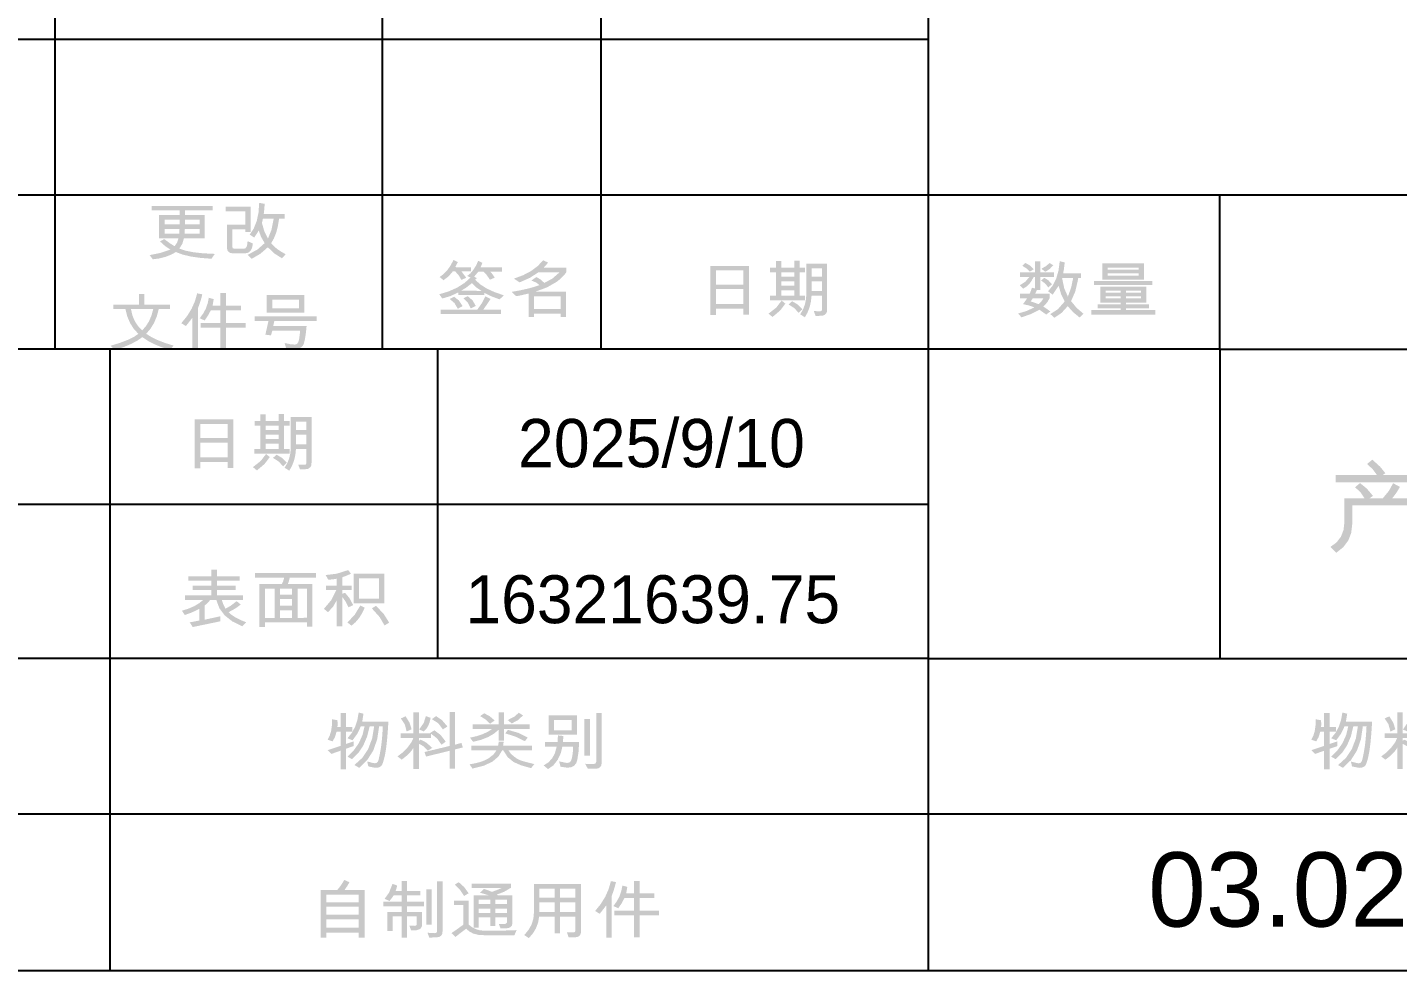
# Model space of a CAD drawing. Extents: x 3 to 592, y 5 to 207.
# Drawn here: x 197.23 to 234.85, y 5.22 to 31.13 of the extents above; entities that cross this region are included whole.
import ezdxf

# ---------------------------------------------------------------- set-up
doc = ezdxf.new("R2010")
doc.units = 0
doc.layers.get('0').update_dxf_attribs({"linetype": 'CONTINUOUS'})

msp = doc.modelspace()

# ---------------------------------------------------------------- hatches: boundary and pattern name
h = msp.add_hatch(color=7)
h.paths.add_polyline_path([(202.375818, 24.911842), (202.284316, 24.778448), (201.978908, 24.801702), (201.714221, 24.840046), (201.490256, 24.89348), (201.307011, 24.962003), (201.162627, 24.884798), (201.008941, 24.82599), (200.845954, 24.785579), (200.673665, 24.763565), (200.58547, 24.87932), (200.883471, 24.938576), (201.155427, 25.030904), (201.010182, 25.128056), (200.871551, 25.252493), (200.985101, 25.319741), (201.140131, 25.205226), (201.271182, 25.122957), (201.338637, 25.221694), (201.37922, 25.340687), (200.846746, 25.340687), (200.846746, 25.981751), (201.407883, 25.981751), (201.407883, 26.104672), (200.642797, 26.104672), (200.642797, 26.230349), (202.31353, 26.230349), (202.31353, 26.104672), (201.557263, 26.104672), (201.557263, 25.981751), (202.099107, 25.981751), (202.099107, 25.340687), (201.527497, 25.340687), (201.482711, 25.187036), (201.400718, 25.057363), (201.56827, 25.000519), (201.786568, 24.957317), (202.055716, 24.927758)])
h.paths.add_polyline_path([(201.958548, 25.725987), (201.958548, 25.855523), (201.557263, 25.855523), (201.557263, 25.725987)])
h.paths.add_polyline_path([(201.407883, 25.725987), (201.407883, 25.855523), (200.994472, 25.855523), (200.994472, 25.725987)])
h.paths.add_polyline_path([(201.958548, 25.466365), (201.958548, 25.599759), (201.553404, 25.599759), (201.543482, 25.466365)])
h.paths.add_polyline_path([(201.40623, 25.599759), (200.994472, 25.599759), (200.994472, 25.466365), (201.398513, 25.466365)])
h = msp.add_hatch(color=7)
h.paths.add_polyline_path([(204.321424, 24.903023), (204.220552, 24.790575), (204.0155, 24.920661), (203.831945, 25.093743), (203.626066, 24.915838), (203.385461, 24.775141), (203.28073, 24.885935), (203.550274, 25.035039), (203.743751, 25.207293), (203.644945, 25.379548), (203.581694, 25.55511), (203.515892, 25.447761), (203.456016, 25.361082), (203.333095, 25.442111), (203.444923, 25.610766), (203.525745, 25.81239), (203.575561, 26.04688), (203.594371, 26.314134), (203.742097, 26.287675), (203.737963, 26.172265), (203.718946, 26.006004), (204.29662, 26.006004), (204.29662, 25.880327), (204.140075, 25.880327), (204.108552, 25.678479), (204.06194, 25.498748), (204.000238, 25.341135), (203.923447, 25.20564), (203.992297, 25.127815), (204.081508, 25.051437), (204.191183, 24.976506)])
h.paths.add_polyline_path([(203.992349, 25.880327), (203.696898, 25.880327), (203.669888, 25.760162), (203.73693, 25.524862), (203.83415, 25.331317), (203.931233, 25.570682)])
h.paths.add_polyline_path([(203.42129, 25.195718), (203.397519, 25.078197), (203.354317, 24.994318), (203.291685, 24.944028), (203.209623, 24.927276), (202.865114, 24.927276), (202.801862, 24.937198), (202.752666, 24.966964), (202.720695, 25.012577), (202.710222, 25.070592), (202.710222, 25.18304), (202.708569, 25.71386), (203.211277, 25.71386), (203.211277, 26.085379), (202.671086, 26.085379), (202.671086, 26.212159), (203.36231, 26.212159), (203.36231, 25.513218), (203.211277, 25.513218), (203.211277, 25.587081), (202.857948, 25.587081), (202.857948, 25.095397), (202.872004, 25.064391), (202.914172, 25.054056), (203.169936, 25.054056), (203.215824, 25.066044), (203.246003, 25.102011), (203.264469, 25.16609), (203.27632, 25.262415)])
h = msp.add_hatch(color=7)
h.paths.add_polyline_path([(209.409819, 24.43162), (209.150197, 24.428312), (209.278079, 24.256884), (209.147441, 24.196251), (209.077712, 24.315175), (208.978218, 24.429966), (208.909867, 24.429966), (208.796317, 24.293885), (208.654654, 24.189636), (208.549372, 24.275626), (208.663379, 24.363458), (208.764829, 24.471445), (208.853772, 24.599482), (208.930262, 24.747466), (209.050427, 24.687383), (208.976564, 24.547375), (209.409819, 24.544068)])
h.paths.add_polyline_path([(210.31271, 23.77402), (210.194199, 23.662123), (209.977916, 23.743083), (209.773621, 23.843473), (209.775275, 23.780083), (209.062554, 23.780083), (209.062554, 23.852844), (208.844962, 23.752453), (208.621582, 23.686377), (208.537797, 23.802132), (208.801028, 23.88254), (209.031755, 23.985686), (209.229925, 24.11157), (209.395488, 24.260192), (209.309498, 24.307045), (209.395591, 24.380115), (209.474449, 24.47365), (209.546073, 24.587648), (209.610462, 24.72211), (209.722358, 24.664784), (209.671647, 24.539107), (210.257037, 24.539107), (210.257037, 24.422249), (209.938986, 24.422249), (209.993625, 24.360651), (210.063561, 24.258538), (209.929064, 24.202865), (209.831499, 24.34625), (209.753778, 24.422249), (209.610462, 24.422249), (209.49636, 24.284996), (209.571325, 24.244206), (209.52337, 24.201212), (209.666935, 24.072529), (209.846313, 23.95847), (210.061554, 23.858984)])
h.paths.add_polyline_path([(209.695349, 23.895838), (209.548588, 23.996435), (209.435726, 24.108607), (209.269122, 23.978245), (209.136417, 23.900799)])
h.paths.add_polyline_path([(209.54156, 23.482427), (209.403205, 23.414627), (209.322107, 23.57696), (209.200909, 23.689684), (209.322176, 23.750318), (209.455226, 23.632082)])
h.paths.add_polyline_path([(210.23554, 23.257531), (208.579138, 23.257531), (208.579138, 23.381554), (209.584003, 23.381554), (209.719189, 23.574204), (209.803938, 23.743703), (209.948908, 23.673147), (209.749919, 23.381554), (210.23554, 23.381554)])
h.paths.add_polyline_path([(209.17886, 23.476915), (209.048773, 23.404706), (208.954584, 23.562284), (208.824429, 23.674801), (208.946799, 23.735986), (209.079573, 23.630635)])
h = msp.add_hatch(color=7)
h.paths.add_polyline_path([(212.030879, 24.417288), (212.011931, 24.384491), (211.955362, 24.315313), (211.869786, 24.228841), (211.763539, 24.144436), (211.498405, 23.99175), (211.16988, 23.871034), (212.019854, 23.871034), (212.019854, 23.176502), (211.871578, 23.176502), (211.871578, 23.272965), (211.140666, 23.272965), (211.140666, 23.176502), (210.992389, 23.176502), (210.992389, 23.823078), (210.87374, 23.794966), (210.777415, 23.773469), (210.703415, 23.758586), (210.651738, 23.750318), (210.524959, 23.867726), (210.753584, 23.909171), (210.957456, 23.954129), (211.136627, 24.002602), (211.291148, 24.054588), (211.203091, 24.12287), (211.067906, 24.180817), (211.206261, 24.275626), (211.332627, 24.200798), (211.42344, 24.113568), (211.650334, 24.237523), (211.839607, 24.404059), (211.259729, 24.404059), (211.023602, 24.252612), (210.74324, 24.128451), (210.5889, 24.232631), (210.8445, 24.327414), (211.063151, 24.443126), (211.244906, 24.579819), (211.389815, 24.737544), (211.524312, 24.674706), (211.47298, 24.606355), (211.403045, 24.529736), (212.030879, 24.529736)])
h.paths.add_polyline_path([(211.871578, 23.399193), (211.871578, 23.745357), (211.140666, 23.745357), (211.140666, 23.399193)])
h = msp.add_hatch(color=7)
h.paths.add_polyline_path([(217.039479, 23.244302), (216.887344, 23.244302), (216.887344, 23.41132), (216.134383, 23.41132), (216.134383, 23.236585), (215.982248, 23.236585), (215.982248, 24.583755), (217.039479, 24.583755)])
h.paths.add_polyline_path([(216.887344, 24.070574), (216.887344, 24.456976), (216.134383, 24.456976), (216.134383, 24.070574)])
h.paths.add_polyline_path([(216.887344, 23.5381), (216.887344, 23.943794), (216.134383, 23.943794), (216.134383, 23.5381)])
h = msp.add_hatch(color=7)
h.paths.add_polyline_path([(218.584705, 23.638421), (217.616219, 23.638421), (217.616219, 23.764098), (217.787096, 23.764098), (217.787096, 24.40902), (217.623385, 24.40902), (217.623385, 24.535799), (217.787096, 24.535799), (217.787096, 24.718803), (217.933168, 24.718803), (217.933168, 24.535799), (218.285946, 24.535799), (218.285946, 24.725417), (218.430916, 24.725417), (218.430916, 24.535799), (218.584705, 24.535799), (218.584705, 24.40902), (218.430916, 24.40902), (218.430916, 23.764098), (218.584705, 23.764098)])
h.paths.add_polyline_path([(218.285946, 24.288304), (218.285946, 24.40902), (217.933168, 24.40902), (217.933168, 24.288304)])
h.paths.add_polyline_path([(218.285946, 24.039154), (218.285946, 24.161524), (217.933168, 24.161524), (217.933168, 24.039154)])
h.paths.add_polyline_path([(218.285946, 23.764098), (218.285946, 23.912375), (217.933168, 23.912375), (217.933168, 23.764098)])
h.paths.add_polyline_path([(219.188837, 23.390925), (219.182635, 23.317751), (219.164032, 23.276824), (219.109462, 23.229419), (219.083115, 23.220014), (219.034703, 23.213296), (218.964277, 23.209265), (218.871888, 23.207922), (218.823932, 23.340213), (219.006936, 23.335252), (219.034496, 23.344761), (219.043867, 23.373286), (219.043867, 23.765752), (218.762196, 23.765752), (218.744531, 23.600895), (218.708108, 23.446942), (218.652978, 23.303842), (218.579192, 23.171541), (218.448554, 23.250916), (218.523158, 23.375043), (218.576574, 23.512606), (218.6087, 23.663604), (218.619431, 23.828039), (218.619431, 24.641633), (219.188837, 24.641633)])
h.paths.add_polyline_path([(219.043867, 24.288304), (219.043867, 24.515956), (218.765503, 24.515956), (218.765503, 24.288304)])
h.paths.add_polyline_path([(219.043867, 23.892531), (219.043867, 24.161524), (218.765503, 24.161524), (218.765503, 23.892531)])
h.paths.add_polyline_path([(218.043411, 23.544714), (217.898717, 23.355441), (217.689531, 23.178156), (217.579839, 23.269658), (217.792746, 23.436538), (217.940334, 23.62905)])
h.paths.add_polyline_path([(218.511393, 23.390925), (218.408867, 23.292258), (218.282914, 23.42579), (218.130503, 23.522114), (218.228068, 23.610309), (218.377792, 23.524181)])
h = msp.add_hatch(color=7)
h.paths.add_polyline_path([(226.225636, 23.269658), (226.124764, 23.162171), (225.939142, 23.315615), (225.795689, 23.476915), (225.628326, 23.292051), (225.425823, 23.153903), (225.319439, 23.259185), (225.527453, 23.393612), (225.711904, 23.603694), (225.614408, 23.803648), (225.54709, 24.035847), (225.382277, 23.79221), (225.2566, 23.88316), (225.383224, 24.041514), (225.47874, 24.232217), (225.543249, 24.455374), (225.576856, 24.711086), (225.713557, 24.676359), (225.69206, 24.500728), (225.670563, 24.374293), (226.160593, 24.374293), (226.160593, 24.25027), (226.083974, 24.248616), (226.076257, 24.194597), (226.003497, 23.879509), (225.887742, 23.613616), (226.041186, 23.427581)])
h.paths.add_polyline_path([(225.945068, 24.248616), (225.640797, 24.248616), (225.699501, 23.969219), (225.799547, 23.738191), (225.888844, 23.982035)])
h.paths.add_polyline_path([(225.41535, 24.278933), (225.039972, 24.278933), (225.039972, 23.923399), (224.950676, 23.923399), (224.937515, 23.892049), (224.899964, 23.816463), (225.3018, 23.816463), (225.3018, 23.701811), (225.233518, 23.581094), (225.127616, 23.463686), (225.242475, 23.387687), (225.317234, 23.328638), (225.204235, 23.245956), (225.021782, 23.376594), (224.786207, 23.260012), (224.529547, 23.168234), (224.431982, 23.272965), (224.681269, 23.348137), (224.878466, 23.444393), (224.740731, 23.492004), (224.568683, 23.532587), (224.639308, 23.630153), (224.68058, 23.689684), (224.487103, 23.689684), (224.487103, 23.816463), (224.748931, 23.816463), (224.776216, 23.875168), (224.811769, 23.981828), (224.89831, 23.963087), (224.89831, 24.278933), (224.860827, 24.278933), (224.805129, 24.173194), (224.738113, 24.084147), (224.659832, 24.01174), (224.570337, 23.955921), (224.478835, 24.049627), (224.630075, 24.14547), (224.742867, 24.278933), (224.487103, 24.278933), (224.487103, 24.405712), (224.89831, 24.405712), (224.89831, 24.704471), (225.039972, 24.704471), (225.039972, 24.405712), (225.41535, 24.405712)])
h.paths.add_polyline_path([(225.127616, 23.689684), (224.833818, 23.689684), (224.78035, 23.603694), (224.79637, 23.600077), (224.837814, 23.586744), (224.904684, 23.563697), (224.996978, 23.530934), (225.076353, 23.611962)])
h.paths.add_polyline_path([(224.860827, 24.491702), (224.755545, 24.422249), (224.669073, 24.50817), (224.548288, 24.585409), (224.632073, 24.66313), (224.767948, 24.588785)])
h.paths.add_polyline_path([(225.399365, 24.600291), (225.300491, 24.496387), (225.180532, 24.418942), (225.074148, 24.502726), (225.203614, 24.579621), (225.296288, 24.661476)])
h.paths.add_polyline_path([(225.362433, 24.080495), (225.264317, 23.988443), (225.177914, 24.097239), (225.064226, 24.18247), (225.154625, 24.255231), (225.264317, 24.186053)])
h = msp.add_hatch(color=7)
h.paths.add_polyline_path([(227.891162, 24.204519), (226.744083, 24.204519), (226.744083, 24.656515), (227.891162, 24.656515)])
h.paths.add_polyline_path([(227.741782, 24.48178), (227.741782, 24.537453), (226.89236, 24.537453), (226.89236, 24.48178)])
h.paths.add_polyline_path([(227.741782, 24.316967), (227.741782, 24.380908), (226.89236, 24.380908), (226.89236, 24.316967)])
h.paths.add_polyline_path([(228.11716, 24.052935), (226.520289, 24.052935), (226.520289, 24.164831), (228.11716, 24.164831)])
h.paths.add_polyline_path([(228.198188, 23.240995), (226.446426, 23.240995), (226.446426, 23.366672), (227.24624, 23.366672), (227.24624, 23.416281), (226.616752, 23.416281), (226.616752, 23.52928), (227.24624, 23.52928), (227.24624, 23.573929), (226.686756, 23.573929), (226.686756, 24.013247), (227.956205, 24.013247), (227.956205, 23.573929), (227.394517, 23.573929), (227.394517, 23.52928), (228.030068, 23.52928), (228.030068, 23.416281), (227.394517, 23.416281), (227.394517, 23.366672), (228.198188, 23.366672)])
h.paths.add_polyline_path([(227.806826, 23.84678), (227.806826, 23.900799), (227.394517, 23.900799), (227.394517, 23.84678)])
h.paths.add_polyline_path([(227.24624, 23.900799), (226.836136, 23.900799), (226.836136, 23.84678), (227.24624, 23.84678)])
h.paths.add_polyline_path([(227.806826, 23.686377), (227.806826, 23.750318), (227.394517, 23.750318), (227.394517, 23.686377)])
h.paths.add_polyline_path([(227.24624, 23.686377), (227.24624, 23.750318), (226.836136, 23.750318), (226.836136, 23.686377)])
h = msp.add_hatch(color=7)
h.paths.add_polyline_path([(201.243763, 22.393081), (201.14289, 22.275673), (200.917581, 22.347641), (200.71625, 22.429737), (200.538896, 22.522169), (200.385521, 22.625143), (200.24714, 22.528189), (200.074291, 22.436558), (199.867025, 22.350199), (199.625395, 22.269058), (199.512947, 22.38812), (199.775558, 22.469657), (199.990368, 22.551349), (200.157326, 22.633144), (200.27638, 22.714991), (200.149893, 22.852984), (200.048315, 23.012372), (199.971747, 23.193256), (199.920295, 23.395742), (199.590117, 23.395742), (199.590117, 23.521419), (200.295673, 23.521419), (200.295673, 23.808602), (200.444501, 23.808602), (200.444501, 23.521419), (201.148403, 23.521419), (201.148403, 23.395742), (200.836966, 23.395742), (200.782413, 23.1946), (200.706466, 23.014439), (200.609228, 22.855155), (200.490803, 22.716645), (200.642094, 22.623222), (200.818087, 22.53812), (201.018677, 22.461389)])
h.paths.add_polyline_path([(200.684831, 23.395742), (200.072982, 23.395742), (200.110817, 23.22521), (200.17475, 23.070801), (200.26483, 22.932514), (200.381111, 22.810351), (200.485385, 22.928794), (200.570798, 23.06584), (200.637297, 23.221489)])
h = msp.add_hatch(color=7)
h.paths.add_polyline_path([(203.22503, 22.885868), (202.684288, 22.885868), (202.684288, 22.282838), (202.53105, 22.282838), (202.53105, 22.885868), (201.984796, 22.885868), (201.984796, 23.017057), (202.53105, 23.017057), (202.53105, 23.361567), (202.265916, 23.361567), (202.184818, 23.212601), (202.096693, 23.082652), (201.959991, 23.143285), (202.053818, 23.269376), (202.126872, 23.405388), (202.179048, 23.551322), (202.210243, 23.707179), (202.344739, 23.669145), (202.315525, 23.492756), (202.53105, 23.492756), (202.53105, 23.835061), (202.684288, 23.835061), (202.684288, 23.492756), (203.091085, 23.492756), (203.091085, 23.361567), (202.684288, 23.361567), (202.684288, 23.017057), (203.22503, 23.017057)])
h.paths.add_polyline_path([(202.031649, 23.801988), (202.004295, 23.690229), (201.961645, 23.552838), (201.909831, 23.409522), (201.909831, 22.272365), (201.762105, 22.272365), (201.762105, 23.160373), (201.581858, 22.929414), (201.455078, 23.008238), (201.609479, 23.196848), (201.733648, 23.396362), (201.827536, 23.606728), (201.891089, 23.827895)])
h = msp.add_hatch(color=7)
h.paths.add_polyline_path([(204.835881, 23.293767), (203.802904, 23.293767), (203.802904, 23.778285), (204.835881, 23.778285)])
h.paths.add_polyline_path([(204.687053, 23.420547), (204.687053, 23.651506), (203.951181, 23.651506), (203.951181, 23.420547)])
h.paths.add_polyline_path([(205.169918, 23.07273), (204.010161, 23.07273), (203.979293, 22.927209), (204.895964, 22.927209), (204.874449, 22.724835), (204.849524, 22.566645), (204.821084, 22.452587), (204.789028, 22.382608), (204.701247, 22.310675), (204.572951, 22.286697), (204.487444, 22.290693), (204.337031, 22.302131), (204.294036, 22.462534), (204.450306, 22.430288), (204.575156, 22.41954), (204.628486, 22.435663), (204.666107, 22.484032), (204.680568, 22.527974), (204.69415, 22.595377), (204.706802, 22.686345), (204.718472, 22.800981), (203.953937, 22.800981), (203.918108, 22.671996), (203.763767, 22.693494), (203.849757, 23.07273), (203.468867, 23.07273), (203.468867, 23.199509), (205.169918, 23.199509)])
h = msp.add_hatch(color=7)
h.paths.add_polyline_path([(202.881695, 19.029068), (202.729559, 19.029068), (202.729559, 19.196086), (201.976599, 19.196086), (201.976599, 19.021351), (201.824464, 19.021351), (201.824464, 20.368521), (202.881695, 20.368521)])
h.paths.add_polyline_path([(202.729559, 19.855339), (202.729559, 20.241741), (201.976599, 20.241741), (201.976599, 19.855339)])
h.paths.add_polyline_path([(202.729559, 19.322865), (202.729559, 19.72856), (201.976599, 19.72856), (201.976599, 19.322865)])
h = msp.add_hatch(color=7)
h.paths.add_polyline_path([(204.42692, 19.423187), (203.458435, 19.423187), (203.458435, 19.548864), (203.629312, 19.548864), (203.629312, 20.193786), (203.465601, 20.193786), (203.465601, 20.320565), (203.629312, 20.320565), (203.629312, 20.503569), (203.775384, 20.503569), (203.775384, 20.320565), (204.128162, 20.320565), (204.128162, 20.510183), (204.273131, 20.510183), (204.273131, 20.320565), (204.42692, 20.320565), (204.42692, 20.193786), (204.273131, 20.193786), (204.273131, 19.548864), (204.42692, 19.548864)])
h.paths.add_polyline_path([(204.128162, 20.073069), (204.128162, 20.193786), (203.775384, 20.193786), (203.775384, 20.073069)])
h.paths.add_polyline_path([(204.128162, 19.82392), (204.128162, 19.94629), (203.775384, 19.94629), (203.775384, 19.82392)])
h.paths.add_polyline_path([(204.128162, 19.548864), (204.128162, 19.697141), (203.775384, 19.697141), (203.775384, 19.548864)])
h.paths.add_polyline_path([(205.031052, 19.175691), (205.024851, 19.102517), (205.006248, 19.061589), (204.951677, 19.014185), (204.925331, 19.00478), (204.876919, 18.998062), (204.806492, 18.994031), (204.714103, 18.992687), (204.666148, 19.124979), (204.849151, 19.120018), (204.876712, 19.129527), (204.886083, 19.158052), (204.886083, 19.550517), (204.604412, 19.550517), (204.586747, 19.385661), (204.550324, 19.231708), (204.495193, 19.088608), (204.421408, 18.956307), (204.29077, 19.035682), (204.365374, 19.159809), (204.41879, 19.297372), (204.450915, 19.44837), (204.461647, 19.612805), (204.461647, 20.426398), (205.031052, 20.426398)])
h.paths.add_polyline_path([(204.886083, 20.073069), (204.886083, 20.300721), (204.607719, 20.300721), (204.607719, 20.073069)])
h.paths.add_polyline_path([(204.886083, 19.677297), (204.886083, 19.94629), (204.607719, 19.94629), (204.607719, 19.677297)])
h.paths.add_polyline_path([(203.885627, 19.32948), (203.740933, 19.140206), (203.531747, 18.962922), (203.422055, 19.054424), (203.634962, 19.221304), (203.78255, 19.413816)])
h.paths.add_polyline_path([(204.353609, 19.175691), (204.251083, 19.077023), (204.12513, 19.210555), (203.972719, 19.30688), (204.070284, 19.395075), (204.220008, 19.308947)])
h = msp.add_hatch(color=7)
h.paths.add_polyline_path([(235.451637, 18.640209), (233.154171, 18.640209), (233.154171, 18.834788), (234.288573, 18.834788), (234.167443, 19.000153), (234.014067, 19.139059), (234.161793, 19.25757), (234.372977, 19.066161), (234.520083, 18.8855), (234.446771, 18.8403), (235.451637, 18.834788)])
h.paths.add_polyline_path([(235.451637, 18.002453), (233.607822, 18.002453), (233.607822, 17.485413), (233.58045, 17.245109), (233.498405, 17.034312), (233.36179, 16.852971), (233.170708, 16.701034), (233.012509, 16.86254), (233.179312, 16.986882), (233.298521, 17.142488), (233.370084, 17.32941), (233.39395, 17.5477), (233.39395, 18.196481), (233.946819, 18.196481), (233.847463, 18.347376), (233.687748, 18.502405), (233.822796, 18.615404), (234.011311, 18.461753), (234.178329, 18.262626), (234.081867, 18.196481), (234.446771, 18.196481), (234.615374, 18.400292), (234.730647, 18.611546), (234.91806, 18.510673), (234.82022, 18.345309), (234.705842, 18.196481), (235.451637, 18.196481)])
h = msp.add_hatch(color=7)
h.dxf.hatch_style = 2
h.paths.add_polyline_path([(203.236553, 14.790226), (203.126861, 14.68329), (202.857317, 14.814023), (202.648957, 14.977984), (202.501783, 15.175121), (202.415793, 15.405382), (202.249877, 15.405382), (202.18759, 15.331244), (202.100498, 15.253798), (202.100498, 14.862987), (202.530997, 14.956693), (202.530997, 14.818338), (201.768115, 14.660139), (201.687087, 14.788573), (201.95167, 14.839836), (201.95167, 15.161745), (201.744413, 15.060184), (201.552039, 14.990869), (201.471561, 15.108277), (201.649036, 15.164079), (201.806149, 15.232232), (201.943006, 15.312683), (202.059708, 15.405382), (201.557, 15.405382), (201.557, 15.532162), (202.280745, 15.532162), (202.280745, 15.673824), (201.764257, 15.673824), (201.764257, 15.799501), (202.280745, 15.799501), (202.280745, 15.931242), (201.648502, 15.931242), (201.648502, 16.056919), (202.280745, 16.056919), (202.280745, 16.233308), (202.435637, 16.233308), (202.435637, 16.056919), (203.057959, 16.056919), (203.057959, 15.931242), (202.435637, 15.931242), (202.435637, 15.799501), (202.946614, 15.799501), (202.946614, 15.673824), (202.435637, 15.673824), (202.435637, 15.532162), (203.148358, 15.532162), (203.148358, 15.405382), (202.566275, 15.405382), (202.6143, 15.270541), (202.671006, 15.165053), (202.819007, 15.250146), (202.975277, 15.371207), (203.087173, 15.278052), (202.941997, 15.171047), (202.752586, 15.066936), (202.83681, 14.993857), (202.94558, 14.923414), (203.078845, 14.855554)])
h = msp.add_hatch(color=7)
h.paths.add_polyline_path([(206.174625, 15.26372), (206.043987, 15.201433), (205.963854, 15.367693), (205.874213, 15.488065), (205.874213, 14.68329), (205.725936, 14.68329), (205.725936, 15.398768), (205.62782, 15.226651), (205.483401, 15.066936), (205.371504, 15.160092), (205.577935, 15.406829), (205.708297, 15.673824), (205.431036, 15.673824), (205.431036, 15.797848), (205.725936, 15.797848), (205.725936, 15.988017), (205.639602, 15.974788), (205.493323, 15.958251), (205.418358, 16.088338), (205.725178, 16.125476), (206.037373, 16.22504), (206.115094, 16.124718), (205.967368, 16.061535), (205.874213, 16.027704), (205.874213, 15.797848), (206.137694, 15.797848), (206.137694, 15.673824), (205.874213, 15.673824), (205.874213, 15.571849), (205.950832, 15.601615), (206.070583, 15.459126)])
h.paths.add_polyline_path([(207.034521, 15.314432), (206.186201, 15.314432), (206.186201, 16.123065), (207.034521, 16.123065)])
h.paths.add_polyline_path([(206.885142, 15.438455), (206.885142, 15.999041), (206.33558, 15.999041), (206.33558, 15.438455)])
h.paths.add_polyline_path([(206.492125, 15.192613), (206.420183, 15.039548), (206.335787, 14.906119), (206.238885, 14.792328), (206.129425, 14.698173), (206.014221, 14.788573), (206.20818, 14.984185), (206.370307, 15.250491)])
h.paths.add_polyline_path([(207.163505, 14.781958), (207.036175, 14.704237), (206.898509, 14.93809), (206.687255, 15.17277), (206.800806, 15.243325), (207.009854, 15.025871)])
h = msp.add_hatch(color=7)
h.paths.add_polyline_path([(205.156483, 16.019436), (204.434391, 16.019436), (204.407175, 15.912363), (204.378718, 15.840842), (205.055059, 15.840842), (205.055059, 14.671164), (204.906231, 14.671164), (204.906231, 14.786919), (203.750884, 14.786919), (203.750884, 14.656832), (203.601505, 14.656832), (203.601505, 15.840842), (204.214456, 15.840842), (204.253248, 15.919391), (204.281704, 16.019436), (203.482442, 16.019436), (203.482442, 16.145665), (205.156483, 16.145665)])
h.paths.add_polyline_path([(204.906231, 14.91425), (204.906231, 15.715165), (204.648263, 15.715165), (204.648263, 14.910942)])
h.paths.add_polyline_path([(204.498883, 15.552557), (204.498883, 15.715165), (204.169808, 15.715165), (204.169808, 15.552557)])
h.paths.add_polyline_path([(204.021531, 14.912596), (204.021531, 15.715165), (203.750884, 15.715165), (203.750884, 14.912596)])
h.paths.add_polyline_path([(204.498883, 15.248286), (204.498883, 15.42688), (204.169808, 15.42688), (204.169808, 15.248286)])
h.paths.add_polyline_path([(204.498883, 14.912596), (204.498883, 15.122058), (204.169808, 15.122058), (204.169808, 14.912596)])
h = msp.add_hatch(color=7)
h.paths.add_polyline_path([(207.14189, 12.059401), (207.12277, 11.7637), (207.100963, 11.514043), (207.076468, 11.310377), (207.049286, 11.152652), (207.021174, 11.032014), (206.993889, 10.939539), (206.967431, 10.875072), (206.941799, 10.83846), (206.882613, 10.804215), (206.805649, 10.792709), (206.729512, 10.802631), (206.590124, 10.832396), (206.56091, 10.966341), (206.704432, 10.929134), (206.773127, 10.916732), (206.824528, 10.930099), (206.856912, 10.970751), (206.869831, 11.009939), (206.885438, 11.073002), (206.903731, 11.160042), (206.924712, 11.271163), (206.945486, 11.404601), (206.963159, 11.55938), (206.977732, 11.735554), (206.989204, 11.933173), (206.88778, 11.933173), (206.834984, 11.576614), (206.726274, 11.26765), (206.561754, 11.00633), (206.341526, 10.792709), (206.208132, 10.868776), (206.423424, 11.064854), (206.585645, 11.307544), (206.694846, 11.596949), (206.751079, 11.933173), (206.627607, 11.933173), (206.558662, 11.654026), (206.455145, 11.410276), (206.317005, 11.201977), (206.144191, 11.02918), (206.017411, 11.101389), (206.193835, 11.275849), (206.331191, 11.472633), (206.429479, 11.691741), (206.4887, 11.933173), (206.386725, 11.933173), (206.286749, 11.72564), (206.15742, 11.549527), (206.019065, 11.604649), (206.13749, 11.752435), (206.228113, 11.919599), (206.290831, 12.106091), (206.325541, 12.311858), (206.458383, 12.280439), (206.422554, 12.059401)])
h.paths.add_polyline_path([(206.188839, 11.390226), (205.97607, 11.317466), (205.97607, 10.751919), (205.826691, 10.751919), (205.826691, 11.262895), (205.580298, 11.175803), (205.477771, 11.277778), (205.826691, 11.395187), (205.826691, 11.787652), (205.720857, 11.787652), (205.675382, 11.641373), (205.611717, 11.518659), (205.472259, 11.564961), (205.528879, 11.670795), (205.568033, 11.799779), (205.589617, 11.951914), (205.593527, 12.127201), (205.742355, 12.100742), (205.747867, 11.988846), (205.742355, 11.914432), (205.826691, 11.914432), (205.826691, 12.301936), (205.97607, 12.301936), (205.97607, 11.914432), (206.150254, 11.914432), (206.150254, 11.787652), (205.97607, 11.787652), (205.97607, 11.447552), (206.188839, 11.518659)])
h = msp.add_hatch(color=7)
h.paths.add_polyline_path([(209.187159, 11.352192), (208.97439, 11.299275), (208.97439, 10.771762), (208.82501, 10.771762), (208.82501, 11.261242), (208.175128, 11.101389), (208.132133, 11.226515), (208.82501, 11.393533), (208.82501, 12.323985), (208.97439, 12.323985), (208.97439, 11.429913), (209.147471, 11.475664)])
h.paths.add_polyline_path([(208.716972, 11.511493), (208.599012, 11.426606), (208.478847, 11.600721), (208.307419, 11.733082), (208.307419, 11.614571), (207.979446, 11.614571), (207.979446, 11.535196), (208.030158, 11.566615), (208.18939, 11.481521), (208.344902, 11.340617), (208.227493, 11.262895), (208.105537, 11.385196), (207.979446, 11.454167), (207.979446, 10.761289), (207.830618, 10.761289), (207.830618, 11.345578), (207.780078, 11.267348), (207.709488, 11.186483), (207.618848, 11.103034), (207.508157, 11.017053), (207.390197, 11.10635), (207.529861, 11.210805), (207.667458, 11.351641), (207.775703, 11.496748), (207.828964, 11.614571), (207.481699, 11.614571), (207.481699, 11.74135), (207.830618, 11.74135), (207.830618, 12.316819), (207.979446, 12.316819), (207.979446, 11.74135), (208.292536, 11.74135), (208.281512, 11.746311), (208.404433, 11.822379), (208.573105, 11.698355)])
h.paths.add_polyline_path([(208.762172, 11.927661), (208.638148, 11.848286), (208.512058, 12.015442), (208.335531, 12.130508), (208.451286, 12.21319), (208.614997, 12.101432)])
h.paths.add_polyline_path([(208.301907, 12.165235), (208.273786, 12.04451), (208.233212, 11.941924), (208.180132, 11.857424), (208.114494, 11.79096), (207.986612, 11.846632), (208.112771, 12.027638), (208.170718, 12.21319)])
h.paths.add_polyline_path([(207.779355, 11.852144), (207.642654, 11.789306), (207.591459, 11.988915), (207.484455, 12.149249), (207.614542, 12.208229), (207.7232, 12.032047)])
h = msp.add_hatch(color=7)
h.paths.add_polyline_path([(211.024068, 11.860413), (210.315756, 11.860413), (210.315756, 11.535196), (210.166377, 11.535196), (210.166377, 11.83671), (210.036126, 11.728087), (209.8794, 11.637033), (209.690738, 11.563549), (209.470192, 11.507635), (209.380344, 11.620634), (209.567714, 11.662905), (209.731261, 11.716959), (209.870934, 11.782795), (209.986681, 11.860413), (209.458065, 11.860413), (209.458065, 11.987192), (210.166377, 11.987192), (210.166377, 12.320126), (210.315756, 12.320126), (210.315756, 11.987192), (211.024068, 11.987192)])
h.paths.add_polyline_path([(210.840513, 12.232483), (210.693408, 12.097849), (210.528525, 12.011997), (210.418282, 12.10405), (210.603904, 12.199066), (210.720899, 12.305243)])
h.paths.add_polyline_path([(210.059992, 12.094128), (209.934315, 12.003729), (209.806227, 12.123549), (209.660361, 12.21319), (209.772258, 12.290912), (209.920259, 12.21195)])
h.paths.add_polyline_path([(210.967293, 11.625595), (210.891225, 11.52362), (210.636839, 11.647575), (210.34938, 11.739696), (210.425448, 11.835057), (210.702778, 11.755544)])
h.paths.add_polyline_path([(211.148091, 10.894132), (211.059346, 10.783338), (210.783118, 10.861886), (210.574276, 10.955317), (210.416491, 11.085955), (210.294259, 11.276124), (210.267249, 11.276124), (210.163595, 11.100735), (209.993226, 10.958211), (209.756195, 10.848554), (209.452553, 10.771762), (209.368768, 10.88862), (209.527424, 10.916827), (209.66608, 10.95263), (209.784789, 10.995978), (209.883603, 11.046819), (210.029607, 11.158784), (210.112358, 11.276124), (209.415622, 11.276124), (209.415622, 11.402904), (210.155353, 11.402904), (210.173543, 11.515352), (210.308039, 11.507635), (210.292605, 11.402904), (211.081394, 11.402904), (211.081394, 11.276124), (210.437024, 11.276124), (210.496555, 11.190135), (210.584198, 11.107453), (210.681694, 11.03924), (210.772162, 10.996658), (210.828188, 10.979088), (210.909484, 10.956144), (211.016101, 10.927825)])
h = msp.add_hatch(color=7)
h.paths.add_polyline_path([(212.996576, 10.910117), (212.986309, 10.855134), (212.955786, 10.809245), (212.908244, 10.778239), (212.848299, 10.767904), (212.61734, 10.767904), (212.547887, 10.902952), (212.652135, 10.898749), (212.718763, 10.89744), (212.787045, 10.899644), (212.825148, 10.90681), (212.848299, 10.958073), (212.848299, 12.297526), (212.996576, 12.297526)])
h.paths.add_polyline_path([(212.324093, 11.700009), (211.538611, 11.700009), (211.538611, 12.230829), (212.324093, 12.230829)])
h.paths.add_polyline_path([(212.174714, 11.825686), (212.174714, 12.10405), (211.687439, 12.10405), (211.687439, 11.825686)])
h.paths.add_polyline_path([(212.680178, 11.12454), (212.525287, 11.12454), (212.525287, 12.132162), (212.680178, 12.132162)])
h.paths.add_polyline_path([(212.380317, 11.504328), (212.362954, 11.233474), (212.329054, 11.004375), (212.295861, 10.913218), (212.239206, 10.848106), (212.158987, 10.809038), (212.0551, 10.796016), (211.867687, 10.823025), (211.831858, 10.970751), (212.002735, 10.931615), (212.052344, 10.926654), (212.108223, 10.936989), (212.145499, 10.967995), (212.1712, 11.024701), (212.192353, 11.112413), (212.207235, 11.228927), (212.215504, 11.373138), (211.918399, 11.373138), (211.876644, 11.196474), (211.792722, 11.016502), (211.673659, 10.86099), (211.526485, 10.757982), (211.405217, 10.857752), (211.538844, 10.94394), (211.64286, 11.058601), (211.717214, 11.201685), (211.761854, 11.373138), (211.446558, 11.373138), (211.446558, 11.504328), (211.785556, 11.504328), (211.793824, 11.58322), (211.795478, 11.684024), (211.946511, 11.666936), (211.939552, 11.567442), (211.932179, 11.504328)])
h = msp.add_hatch(color=7)
h.paths.add_polyline_path([(234.154072, 12.058535), (234.134951, 11.762834), (234.113144, 11.513177), (234.088649, 11.309511), (234.061467, 11.151786), (234.033355, 11.031148), (234.00607, 10.938673), (233.979612, 10.874206), (233.95398, 10.837594), (233.894518, 10.803349), (233.817279, 10.791843), (233.741556, 10.801765), (233.601754, 10.83153), (233.572539, 10.965475), (233.65399, 10.943771), (233.716476, 10.928268), (233.760047, 10.918967), (233.784757, 10.915866), (233.836158, 10.929233), (233.868542, 10.969885), (233.881461, 11.009073), (233.897067, 11.072136), (233.915361, 11.159176), (233.936342, 11.270297), (233.957202, 11.403735), (233.975064, 11.558514), (233.989827, 11.734688), (234.001385, 11.932307), (233.899961, 11.932307), (233.846847, 11.575748), (233.737973, 11.266784), (233.573392, 11.005464), (233.353156, 10.791843), (233.21921, 10.86791), (233.434908, 11.063988), (233.597482, 11.306678), (233.706933, 11.596083), (233.76326, 11.932307), (233.639237, 11.932307), (233.570197, 11.65316), (233.466431, 11.40941), (233.327938, 11.201111), (233.154718, 11.028314), (233.027939, 11.100523), (233.204681, 11.274983), (233.3422, 11.471767), (233.440549, 11.690875), (233.499779, 11.932307), (233.397804, 11.932307), (233.297828, 11.724774), (233.168499, 11.548661), (233.030144, 11.603783), (233.148801, 11.751569), (233.239399, 11.918733), (233.301988, 12.105225), (233.336619, 12.310992), (233.470013, 12.279573), (233.433633, 12.058535)])
h.paths.add_polyline_path([(233.199918, 11.38936), (232.986598, 11.3166), (232.986598, 10.751053), (232.837218, 10.751053), (232.837218, 11.262029), (232.590825, 11.174937), (232.488299, 11.276912), (232.837218, 11.394321), (232.837218, 11.786786), (232.731385, 11.786786), (232.685634, 11.640507), (232.621693, 11.517793), (232.482236, 11.564095), (232.539088, 11.669929), (232.578216, 11.798913), (232.59967, 11.951048), (232.603503, 12.126335), (232.752882, 12.099876), (232.757843, 11.98798), (232.752882, 11.913566), (232.837218, 11.913566), (232.837218, 12.30107), (232.986598, 12.30107), (232.986598, 11.913566), (233.161333, 11.913566), (233.161333, 11.786786), (232.986598, 11.786786), (232.986598, 11.446686), (233.199918, 11.517793)])
h = msp.add_hatch(color=7)
h.paths.add_polyline_path([(236.201945, 11.351326), (235.988625, 11.298409), (235.988625, 10.770896), (235.839797, 10.770896), (235.839797, 11.260376), (235.188811, 11.100523), (235.145817, 11.225649), (235.839797, 11.392667), (235.839797, 12.323119), (235.988625, 12.323119), (235.988625, 11.429047), (236.162809, 11.474798)])
h.paths.add_polyline_path([(235.731207, 11.510627), (235.613247, 11.42574), (235.493082, 11.599855), (235.321654, 11.732216), (235.321654, 11.613705), (234.992579, 11.613705), (234.992579, 11.53433), (235.043842, 11.565749), (235.20335, 11.480655), (235.359137, 11.339751), (235.241177, 11.262029), (235.119152, 11.38433), (234.992579, 11.453301), (234.992579, 10.760423), (234.843751, 10.760423), (234.843751, 11.344712), (234.793125, 11.266482), (234.722345, 11.185617), (234.631516, 11.102168), (234.520738, 11.016187), (234.402778, 11.105484), (234.542511, 11.209939), (234.680591, 11.350775), (234.789249, 11.495882), (234.842097, 11.613705), (234.494831, 11.613705), (234.494831, 11.740484), (234.843751, 11.740484), (234.843751, 12.315953), (234.992579, 12.315953), (234.992579, 11.740484), (235.30622, 11.740484), (235.295196, 11.745445), (235.418117, 11.821513), (235.587271, 11.697489)])
h.paths.add_polyline_path([(235.776407, 11.926795), (235.652383, 11.84742), (235.526293, 12.014576), (235.349766, 12.129642), (235.46497, 12.212324), (235.629163, 12.100566)])
h.paths.add_polyline_path([(235.315591, 12.164369), (235.28747, 12.043644), (235.246896, 11.941058), (235.193815, 11.856558), (235.128178, 11.790094), (235.000296, 11.845766), (235.126455, 12.026772), (235.184402, 12.212324)])
h.paths.add_polyline_path([(234.792488, 11.851278), (234.655786, 11.78844), (234.604523, 11.988049), (234.497036, 12.148383), (234.627674, 12.207363), (234.736333, 12.031181)])
h = msp.add_hatch(color=7)
h.paths.add_polyline_path([(206.488228, 6.123931), (206.327274, 6.127238), (206.327274, 6.265594), (205.438163, 6.265594), (205.438163, 6.123931), (205.286028, 6.123931), (205.286028, 7.432516), (205.734166, 7.432516), (205.831869, 7.553301), (205.933706, 7.714187), (206.070958, 7.648593), (206.015148, 7.546962), (205.933706, 7.432516), (206.488228, 7.432516)])
h.paths.add_polyline_path([(206.327274, 7.100685), (206.327274, 7.306839), (205.438163, 7.306839), (205.438163, 7.100685)])
h.paths.add_polyline_path([(206.327274, 6.754521), (206.327274, 6.973905), (205.438163, 6.973905), (205.438163, 6.754521)])
h.paths.add_polyline_path([(206.327274, 6.396783), (206.327274, 6.628844), (205.438163, 6.628844), (205.438163, 6.396783)])
h = msp.add_hatch(color=7)
h.paths.add_polyline_path([(208.12302, 6.986583), (207.653936, 6.986583), (207.653936, 6.834999), (208.063488, 6.834999), (208.063488, 6.449148), (208.045643, 6.400848), (208.010021, 6.36371), (207.908597, 6.329534), (207.765281, 6.32733), (207.715672, 6.457416), (207.874973, 6.450802), (207.905496, 6.462929), (207.915763, 6.480016), (207.915763, 6.708219), (207.653936, 6.708219), (207.653936, 6.122278), (207.506761, 6.122278), (207.506761, 6.708219), (207.26147, 6.708219), (207.26147, 6.310793), (207.114296, 6.310793), (207.114296, 6.834999), (207.506761, 6.834999), (207.506761, 6.986583), (207.004604, 6.986583), (207.004604, 7.11226), (207.506761, 7.11226), (207.506761, 7.291956), (207.287929, 7.291956), (207.218062, 7.189086), (207.17052, 7.133758), (207.037677, 7.193289), (207.16046, 7.364097), (207.254304, 7.603944), (207.382186, 7.558745), (207.369026, 7.499282), (207.341396, 7.412121), (207.506761, 7.412121), (207.506761, 7.684973), (207.653936, 7.684973), (207.653936, 7.412121), (208.01884, 7.412121), (208.01884, 7.291956), (207.653936, 7.291956), (207.653936, 7.11226), (208.12302, 7.11226)])
h.paths.add_polyline_path([(208.628484, 6.297013), (208.618287, 6.227146), (208.588245, 6.176297), (208.531195, 6.144808), (208.439417, 6.132751), (208.265233, 6.128892), (208.215073, 6.262286), (208.338752, 6.25264), (208.402486, 6.249608), (208.460777, 6.262562), (208.480207, 6.301974), (208.480207, 7.672846), (208.628484, 7.672846)])
h.paths.add_polyline_path([(208.328623, 6.485528), (208.181449, 6.485528), (208.181449, 7.458423), (208.328623, 7.458423)])
h = msp.add_hatch(color=7)
h.paths.add_polyline_path([(209.346604, 7.345975), (209.220376, 7.272113), (209.104552, 7.44609), (208.965163, 7.580793), (209.073202, 7.6519), (209.221272, 7.516714)])
h.paths.add_polyline_path([(210.542742, 6.498758), (210.531717, 6.455763), (210.499196, 6.419383), (210.447933, 6.393269), (210.380133, 6.382451), (210.221934, 6.378041), (210.173979, 6.500411), (210.240055, 6.497931), (210.277607, 6.497104), (210.365664, 6.508266), (210.395016, 6.541752), (210.395016, 6.683415), (210.079721, 6.683415), (210.079721, 6.442534), (209.940814, 6.442534), (209.940814, 6.683415), (209.624417, 6.683415), (209.624417, 6.4045), (209.485511, 6.4045), (209.485511, 7.286995), (209.906088, 7.286995), (209.81481, 7.315211), (209.742653, 7.337018), (209.689512, 7.352418), (209.655285, 7.361409), (209.766079, 7.463384), (209.86075, 7.434859), (209.976092, 7.385663), (210.016081, 7.395998), (210.074002, 7.416255), (210.149803, 7.446434), (210.243432, 7.486535), (209.432043, 7.486535), (209.432043, 7.605598), (210.507464, 7.605598), (210.507464, 7.496457), (210.323013, 7.389453), (210.114998, 7.306839), (210.155788, 7.286995), (210.542742, 7.286995)])
h.paths.add_polyline_path([(210.395016, 7.048319), (210.395016, 7.167933), (210.079721, 7.167933), (210.079721, 7.048319)])
h.paths.add_polyline_path([(209.940814, 7.048319), (209.940814, 7.167933), (209.624417, 7.167933), (209.624417, 7.048319)])
h.paths.add_polyline_path([(210.395016, 6.80358), (210.395016, 6.922642), (210.079721, 6.922642), (210.079721, 6.80358)])
h.paths.add_polyline_path([(209.940814, 6.80358), (209.940814, 6.922642), (209.624417, 6.922642), (209.624417, 6.80358)])
h.paths.add_polyline_path([(210.660702, 6.333393), (210.602273, 6.191731), (209.812933, 6.191731), (209.610292, 6.204064), (209.466769, 6.240789), (209.362245, 6.298253), (209.277151, 6.371427), (209.234053, 6.340722), (209.170905, 6.293223), (209.087705, 6.228877), (208.984456, 6.147633), (208.87311, 6.251262), (209.009881, 6.345658), (209.199981, 6.483875), (209.199981, 7.019656), (208.941461, 7.019656), (208.941461, 7.138719), (209.346604, 7.138719), (209.346604, 6.485528), (209.440104, 6.411114), (209.543939, 6.359851), (209.651082, 6.329328), (209.754504, 6.319061), (209.93861, 6.319061), (210.156081, 6.319905), (210.348852, 6.322506), (210.517024, 6.326968)])
h = msp.add_hatch(color=7)
h.paths.add_polyline_path([(212.431092, 6.282681), (212.42117, 6.226733), (212.391404, 6.180706), (212.34648, 6.1497), (212.291634, 6.139365), (212.08989, 6.139365), (212.042485, 6.274413), (212.203991, 6.270003), (212.259319, 6.279649), (212.277854, 6.30914), (212.277854, 6.704912), (211.855072, 6.704912), (211.855072, 6.242994), (211.707346, 6.242994), (211.707346, 6.704912), (211.281257, 6.704912), (211.252723, 6.540478), (211.196025, 6.386999), (211.111112, 6.244475), (210.997932, 6.112907), (210.872806, 6.196692), (210.993936, 6.345037), (211.076205, 6.492143), (211.123609, 6.650411), (211.139594, 6.832243), (211.139594, 7.601739), (212.431092, 7.601739)])
h.paths.add_polyline_path([(212.277854, 7.223054), (212.277854, 7.475511), (211.855072, 7.475511), (211.855072, 7.223054)])
h.paths.add_polyline_path([(211.707346, 7.223054), (211.707346, 7.475511), (211.286769, 7.475511), (211.286769, 7.223054)])
h.paths.add_polyline_path([(212.277854, 6.830589), (212.277854, 7.097377), (211.855072, 7.097377), (211.855072, 6.830589)])
h.paths.add_polyline_path([(211.707346, 6.830589), (211.707346, 7.097377), (211.286769, 7.097377), (211.286769, 6.830589)])
h = msp.add_hatch(color=7)
h.paths.add_polyline_path([(214.574655, 6.737434), (214.038322, 6.737434), (214.038322, 6.134404), (213.886187, 6.134404), (213.886187, 6.737434), (213.344342, 6.737434), (213.344342, 6.868623), (213.886187, 6.868623), (213.886187, 7.213133), (213.623257, 7.213133), (213.542711, 7.064167), (213.455137, 6.934218), (213.319538, 6.994851), (213.412555, 7.120942), (213.484902, 7.256954), (213.536579, 7.402888), (213.567585, 7.558745), (213.70153, 7.520711), (213.672315, 7.344322), (213.886187, 7.344322), (213.886187, 7.686626), (214.038322, 7.686626), (214.038322, 7.344322), (214.441812, 7.344322), (214.441812, 7.213133), (214.038322, 7.213133), (214.038322, 6.868623), (214.574655, 6.868623)])
h.paths.add_polyline_path([(213.390644, 7.653554), (213.363842, 7.541795), (213.321743, 7.404404), (213.270479, 7.261088), (213.270479, 6.123931), (213.123856, 6.123931), (213.123856, 7.011939), (212.944711, 6.78098), (212.818483, 6.859804), (212.972065, 7.048414), (213.095469, 7.247928), (213.188693, 7.458294), (213.251738, 7.679461)])

# ---------------------------------------------------------------- linework, layer by layer
at = {"color": 9}
for points in [[(197.978889, 43.532778), (197.978889, 22.295556)], [(206.974722, 43.532778), (206.974722, 22.295556)], [(212.971944, 43.532778), (212.971944, 22.295556)], [(221.967778, 43.532778), (221.967778, 5.221111)], [(221.967778, 30.7975), (176.988611, 30.7975)], [(291.994167, 26.528889), (176.988611, 26.528889)], [(229.975833, 22.295556), (229.975833, 26.528889)], [(229.975833, 22.295556), (176.988611, 22.295556)], [(199.495833, 22.295556), (199.495833, 5.221111)], [(208.491667, 22.295556), (208.491667, 13.793611)], [(229.975833, 22.295556), (229.975833, 13.793611)], [(229.975833, 22.295556), (291.994167, 22.295556)], [(221.967778, 18.026944), (176.988611, 18.026944)], [(221.967778, 13.793611), (176.988611, 13.793611)], [(221.967778, 13.793611), (251.989167, 13.793611)], [(176.988611, 9.525), (221.967778, 9.525)], [(4.974167, 5.221111), (291.994167, 5.221111)]]:
    msp.add_lwpolyline(points, dxfattribs=at)
at = {"color": 190}
msp.add_lwpolyline([(221.967778, 9.525), (251.989167, 9.525)], dxfattribs=at)

# ---------------------------------------------------------------- texts
at = {"color": 7, "attachment_point": 1}
for s, insert, char_height in [('{\\fArialUnicodeMS|b0|i0|c0;  }', (199.392222, 26.221262), 1.333668), ('{\\fCenturyGothic|b0|i0|c0;2025/9/10}', (210.699491, 20.376346), 1.324555), ('{\\fCenturyGothic|b0|i0|c0;16321639.75}', (209.257873, 16.082831), 1.317737), ('{\\fArialUnicodeMS|b0|i0|c0;03.02.03.0052}', (228.003068, 8.472318), 2.042633)]:
    msp.add_mtext(s, dxfattribs=dict(at, insert=insert, char_height=char_height))

doc.saveas('drawing.dxf')
